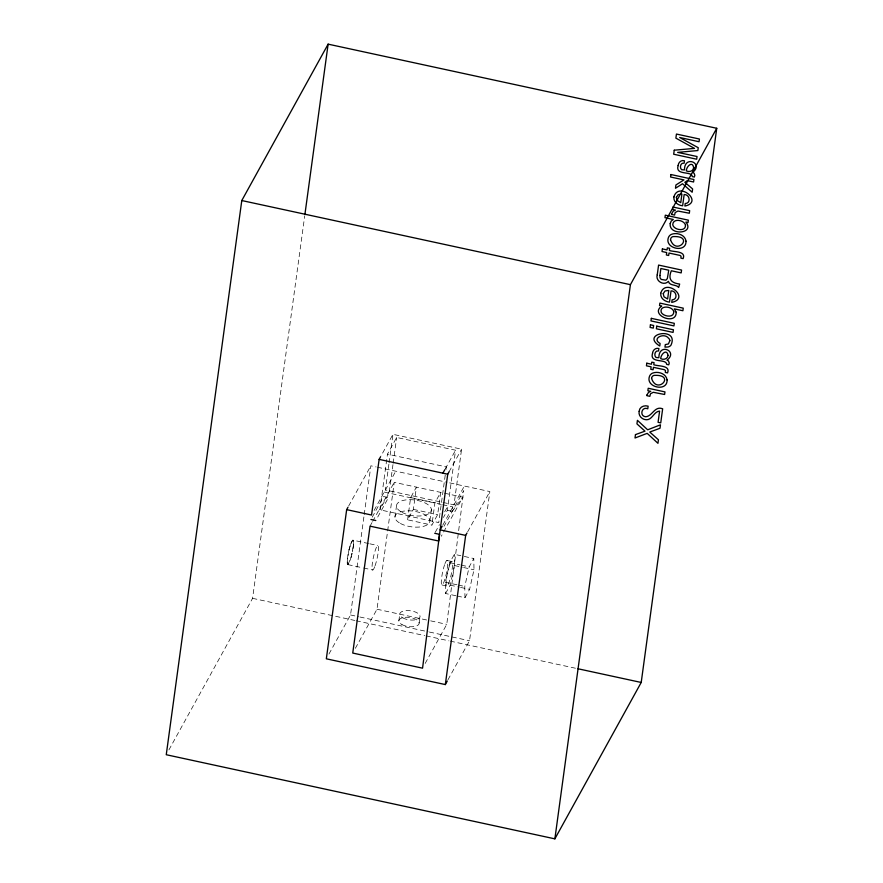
<?xml version="1.0" encoding="UTF-8"?>
<svg xmlns="http://www.w3.org/2000/svg" width="883" height="883" viewBox="0 0 883 883"><rect width="100%" height="100%" fill="white"/><g stroke="black" fill="none" stroke-linecap="round" stroke-linejoin="round"><path stroke-width="0.66" stroke-dasharray="4.42 3.31" d="M353.432 545.749L350.849 558.288L347.891 564.601M353.52 544.612L353.619 543.277M168.907 749.91L252.582 598.332L304.679 216.136M328.951 654.06L350.529 614.976L364.017 515.981M364.204 514.623L370.86 465.805L376.103 466.941M445.242 475.054L438.763 522.57L379.867 509.822L387.46 454.16L396.677 437.46L455.562 450.209L447.372 510.319L443.421 517.482M388.895 464.193L385.385 489.977L453.994 504.833L461.577 449.171L392.968 434.326L380.463 456.986M389.083 462.835L392.968 434.326M392.968 464.613L389.083 493.122L379.867 509.822M393.156 463.255L396.677 437.46M355.363 648.321L376.997 609.237L394.237 482.328L462.847 497.184L441.268 536.268M394.944 517.306L396.456 506.18M407.604 519.822L410.639 497.559L416.401 487.129L413.365 509.392L407.604 519.822L431.886 525.087L437.648 514.646L440.683 492.383L434.922 502.813L431.886 525.087M398.829 621.047L399.734 614.358M429.878 520.639L431.39 509.502M419.171 622.979L420.076 616.301M445.981 469.624L446.345 466.908L387.46 454.16M447.372 510.319L452.228 511.367L452.836 506.919L442.626 504.712M425.176 663.431L446.765 624.347L463.752 490.495L443.994 526.29M447.946 679.822L469.524 640.738L489.855 491.566L448.189 482.548M348.73 551.025L347.162 562.416M352.77 550.142L352.449 551.831M353.034 548.663L353.63 543.089L352.825 540.131L350.595 544.336L348.233 553.255M348.034 554.381L347.151 561.224L347.825 564.645M352.129 553.299L351.732 555.01M455.915 595.749L445.551 593.508L445.352 582.261L449.756 562.659L454.37 554.314L460.838 555.716M445.551 593.508L450.164 585.164L454.568 565.562L454.37 554.314M457.206 596.036L464.977 597.714L464.778 586.467L469.182 566.864L473.796 558.52L462.14 555.992M464.977 597.714L469.59 589.369L473.994 569.767L473.796 558.52M349.006 549.833L349.547 547.758M348.94 550.054L349.105 549.414M351.368 556.422L349.337 562.537L347.461 564.436M349.8 546.864L350.43 544.866M350.639 544.237L351.291 542.559M351.456 542.151L352.074 540.992M348.619 506.08L370.86 465.805M374.094 510.44L395.75 471.191M372.218 517.184L383.619 496.522L388.476 497.571L376.379 519.491M370.043 526.158L371.997 522.604M372.659 521.423L394.237 482.328M445.198 468.994L455.562 450.209M444.69 511.831L447.979 505.871M435.275 532.239L439.469 524.634M442.78 525.142L464.359 486.047M467.626 531.842L489.855 491.566M449.039 471.831L461.577 449.171M452.228 511.367L462.847 497.184M446.842 560.44L451.699 561.456M442.151 585.01L447.008 586.025M377.405 467.228L446.875 482.261M410.639 497.559L434.922 502.813M384.226 492.063L441.29 504.425M413.365 509.392L437.648 514.646M368.553 543.531L352.825 540.131L353.509 541.069M369.867 543.818L377.725 545.517M449.756 562.659L460.12 564.899M461.412 565.186L469.182 566.864M454.568 565.562L462.339 567.239M463.63 567.526L473.994 569.767M445.352 582.261L457.008 584.778M458.299 585.065L464.778 586.467M450.164 585.164L459.226 587.129M460.518 587.405L469.59 589.369M347.935 564.623L362.35 567.736M363.653 568.023L372.825 570.01M376.997 609.237L429.315 620.572M430.661 620.859L446.765 624.347M350.529 614.976L358.553 616.709M359.889 616.996L428.078 631.764M429.414 632.051L469.524 640.738M252.582 598.332L354.789 620.451M356.125 620.749L424.712 635.594M426.059 635.881L448.917 640.837M450.264 641.124L576.665 668.486M347.659 564.513L347.162 563.122M353.575 541.445L353.608 542.537M444.613 564.656L443.774 567.339A12.572 1.976 -78.3 0 0 441.301 583.001A12.572 1.976 -78.3 0 0 444.381 580.804L445.209 578.122A12.572 1.976 -78.3 0 0 447.681 562.449A12.572 1.976 -78.3 0 0 444.613 564.656M449.469 565.672L448.641 568.354A12.572 1.976 -78.3 0 0 446.169 584.016A12.572 1.976 -78.3 0 0 449.237 581.809L450.076 579.127A12.572 1.976 -78.3 0 0 452.549 563.464A12.572 1.976 -78.3 0 0 449.469 565.661M375.054 565.815A12.561 1.921 -77.8 0 0 378.2 545.705A12.561 1.921 -77.8 0 0 372.571 561.776A12.561 1.921 -77.8 0 0 375.054 565.815M402.008 624.623A10.254 4.603 7.8 0 0 418.895 624.16A10.254 4.603 7.8 0 0 406.081 617.25A10.254 4.603 7.8 0 0 402.008 624.623M402.924 617.945A10.254 4.603 7.8 0 0 419.811 617.471A10.254 4.603 7.8 0 0 406.986 610.572A10.254 4.603 7.8 0 0 402.924 617.945M400.418 523.464A17.605 7.903 7.8 0 0 429.414 522.659A17.605 7.903 7.8 0 0 407.405 510.804A17.605 7.903 7.8 0 0 400.418 523.464M401.931 512.328A17.605 7.903 7.8 0 0 430.926 511.522A17.605 7.903 7.8 0 0 408.917 499.679A17.605 7.903 7.8 0 0 401.931 512.328"/><path stroke-width="1.32" d="M241.787 200.54L166.258 754.722L554.877 838.85L641.213 682.46L716.742 128.278L328.123 44.15L241.787 200.54L630.418 284.668L716.742 128.278M304.867 214.768L328.123 44.15M347.968 507.272L346.666 509.634L326.335 658.806L445.33 684.568L447.295 681.014M380.463 456.986L379.138 459.37L371.555 515.032L346.666 509.634M449.039 471.831L447.725 474.215L438.652 541.014L370.043 526.158L352.747 653.056L422.56 668.177L439.557 534.336L434.701 533.277M445.33 684.568L465.661 535.396L466.975 533.034M554.877 838.85L630.418 284.668M442.891 473.167L444.789 469.723M442.14 526.301L440.164 529.877L465.661 535.396M379.138 459.37L447.725 474.215M370.948 519.48L375.805 520.529M578.012 668.773L641.213 682.46M685.495 225.132C685.914 232.163 673.762 230.077 672.747 224.746C672.846 217.88 684.226 219.9 685.495 225.132M673.773 311.721C673.994 318.288 663.784 316.6 661.356 312.615C658.74 304.878 672.581 305.882 673.773 311.721M660.76 293.266C660.076 298.311 664.965 301.71 669.502 302.129L671.036 290.86C676.72 290.628 678.089 299.734 672.095 299.856L671.742 302.394C691.113 298.311 665.263 277.295 660.76 293.266M673.895 196.931C673.199 201.975 678.1 205.386 682.625 205.794L684.159 194.536C689.855 194.304 691.223 203.399 685.219 203.52L684.877 206.059C704.237 201.986 678.398 180.96 673.895 196.931M676.19 312.218C676.555 326.269 648.939 314.745 661.775 306.092L659.546 305.606L659.888 303.101L683.254 308.156L682.901 310.739L674.336 308.884L676.19 312.218M651.577 378.41C657.195 395.341 676.455 374.094 654.016 375.396A3.962 3.488 28.9 0 0 651.853 377.339L651.577 378.41M670.495 239.624C676.113 256.545 695.374 235.308 672.934 236.611A3.962 3.488 28.9 0 0 670.76 238.553L670.495 239.624M652.548 353.299C649.204 363.785 666.466 358.288 666.654 364.37L668.729 364.822L669.259 363.101L668.486 360.937L666.996 360.165C678.608 351.379 658.74 342.207 658.895 357.714L655.97 357.472C653.718 355.474 654.943 350.065 658.552 350.948L658.884 348.542C655.672 347.483 652.769 350.121 652.548 353.299M678.144 165.529C674.8 176.015 692.062 170.518 692.239 176.6L694.325 177.053L694.844 175.331L694.082 173.167L692.592 172.395C704.204 163.609 684.336 154.437 684.48 169.944L681.566 169.702C679.314 167.693 680.539 162.295 684.148 163.178L684.48 160.772C681.268 159.713 678.365 162.351 678.144 165.529M663.243 293.642L663.994 296.809L667.625 298.984L668.784 290.452L665.054 290.96L663.243 293.642M669.855 340.639L668.409 343.951L665.296 344.613L664.954 347.129L667.945 346.997A5.949 5.243 28.9 0 0 670.925 345.253C679.8 326.213 639.458 333.465 659.767 346.004L660.109 343.487C651.224 338.675 663.994 332.107 668.53 338.2A3.576 3.146 28.9 0 1 669.855 340.639M676.378 197.306L677.118 200.474L680.749 202.66L681.919 194.117L678.177 194.624L676.378 197.306M646.908 395.076L646.886 395.683L649.855 396.324L650.473 393.807L653.254 392.295L664.612 394.48L664.965 391.897L648.199 388.266L647.868 390.728L650.76 391.346L648.508 392.383L646.908 395.076M671.61 213.829L671.588 214.437L674.568 215.077L675.175 212.56L677.956 211.048L689.314 213.233L689.667 210.651L672.901 207.03L672.57 209.481L675.462 210.11L673.21 211.136L671.61 213.829M670.208 223.531C668.563 235.938 695.252 233.995 685.903 222.086L688.045 222.549L688.365 220.165L665.307 215.176L664.965 217.682L673.299 219.492L671.19 221.114L670.208 223.531M667.073 379.933C667.691 392.284 645.307 387.438 649.48 376.412A7.163 6.302 28.9 0 1 652.327 373.211C657.725 370.926 666.257 373.443 667.073 379.933M685.981 241.147C686.61 253.498 664.226 248.642 668.398 237.626A7.163 6.302 28.9 0 1 671.246 234.425C676.643 232.13 685.175 234.657 685.981 241.147M659.921 275.474L660.076 277.913L661.19 279.425L665.914 280.187L667.36 278.553L668.729 270.209L660.87 268.509L659.921 275.474M657.25 274.823C655.197 281.114 664.171 286.302 668.398 281.335C669.535 286.202 676.19 284.094 678.663 287.439L679.656 284.05C671.466 283.046 667.758 279.436 671.323 270.772L681.179 272.902L681.566 270.055L658.586 265.077L657.25 274.823M639.16 411.346C638.188 415.672 642.04 419.646 646.257 419.756C652.394 420.043 653.773 411.511 659.601 411.103L658.078 422.317L660.738 422.891L662.658 408.796C654.491 405.496 652.283 416.699 645.462 416.754C639.171 415.893 641.809 406.059 647.769 408.796L648.133 406.169C644.281 404.944 639.347 406.842 639.16 411.346M635.473 434.602L635.009 438.001L647.184 433.354L657.956 443.321L658.431 439.778L649.756 432.052L660.009 428.255L660.473 424.811L647.658 429.811L637.427 420.319L636.941 423.884L644.998 431.169L635.473 434.602M650.44 324.801L650.087 327.427L653.277 328.112L653.63 325.496L650.44 324.801M651.323 318.344L650.97 320.926L673.95 325.904L674.303 323.321L651.323 318.344M670.925 174.525L670.583 177.008L683.939 179.9L675.914 184.977L675.462 188.278L682.537 183.752L692.173 192.24L692.625 188.94L684.822 182.317L687.283 180.618L693.574 181.986L693.906 179.503L670.925 174.525M674.237 150.198L673.685 154.238L696.676 159.216L697.04 156.512L677.647 152.373L697.857 150.552L698.243 147.726L679.678 137.483L699.06 141.744L699.424 139.017L676.444 134.05L675.881 138.134L694.491 148.399L674.237 150.198M646.798 363.2L646.444 365.816L651.124 366.831L650.793 369.282L653.089 369.778L653.42 367.328L664.358 369.69L665.462 370.496L665.329 372.427L667.548 372.902C670.881 365.01 657.669 366.434 653.784 364.712L654.06 362.637L651.764 362.14L651.477 364.215L646.798 363.2M662.382 248.918L662.029 251.523L666.698 252.538L666.367 254.988L668.674 255.485L669.005 253.035L679.943 255.408L681.036 256.202L680.903 258.134L683.122 258.62C686.455 250.728 673.243 252.152 669.358 250.43L669.645 248.344L667.338 247.847L667.062 249.922L662.382 248.918M656.753 326.169L656.389 328.796L673.067 332.405L673.431 329.778L656.753 326.169M693.652 167.56C693.354 171.247 689.259 172.362 686.301 170.894C686.345 166.567 692.393 160.496 693.652 167.56M668.056 355.33C667.769 359.017 663.663 360.132 660.716 358.664C660.749 354.337 666.808 348.266 668.056 355.33"/></g></svg>
